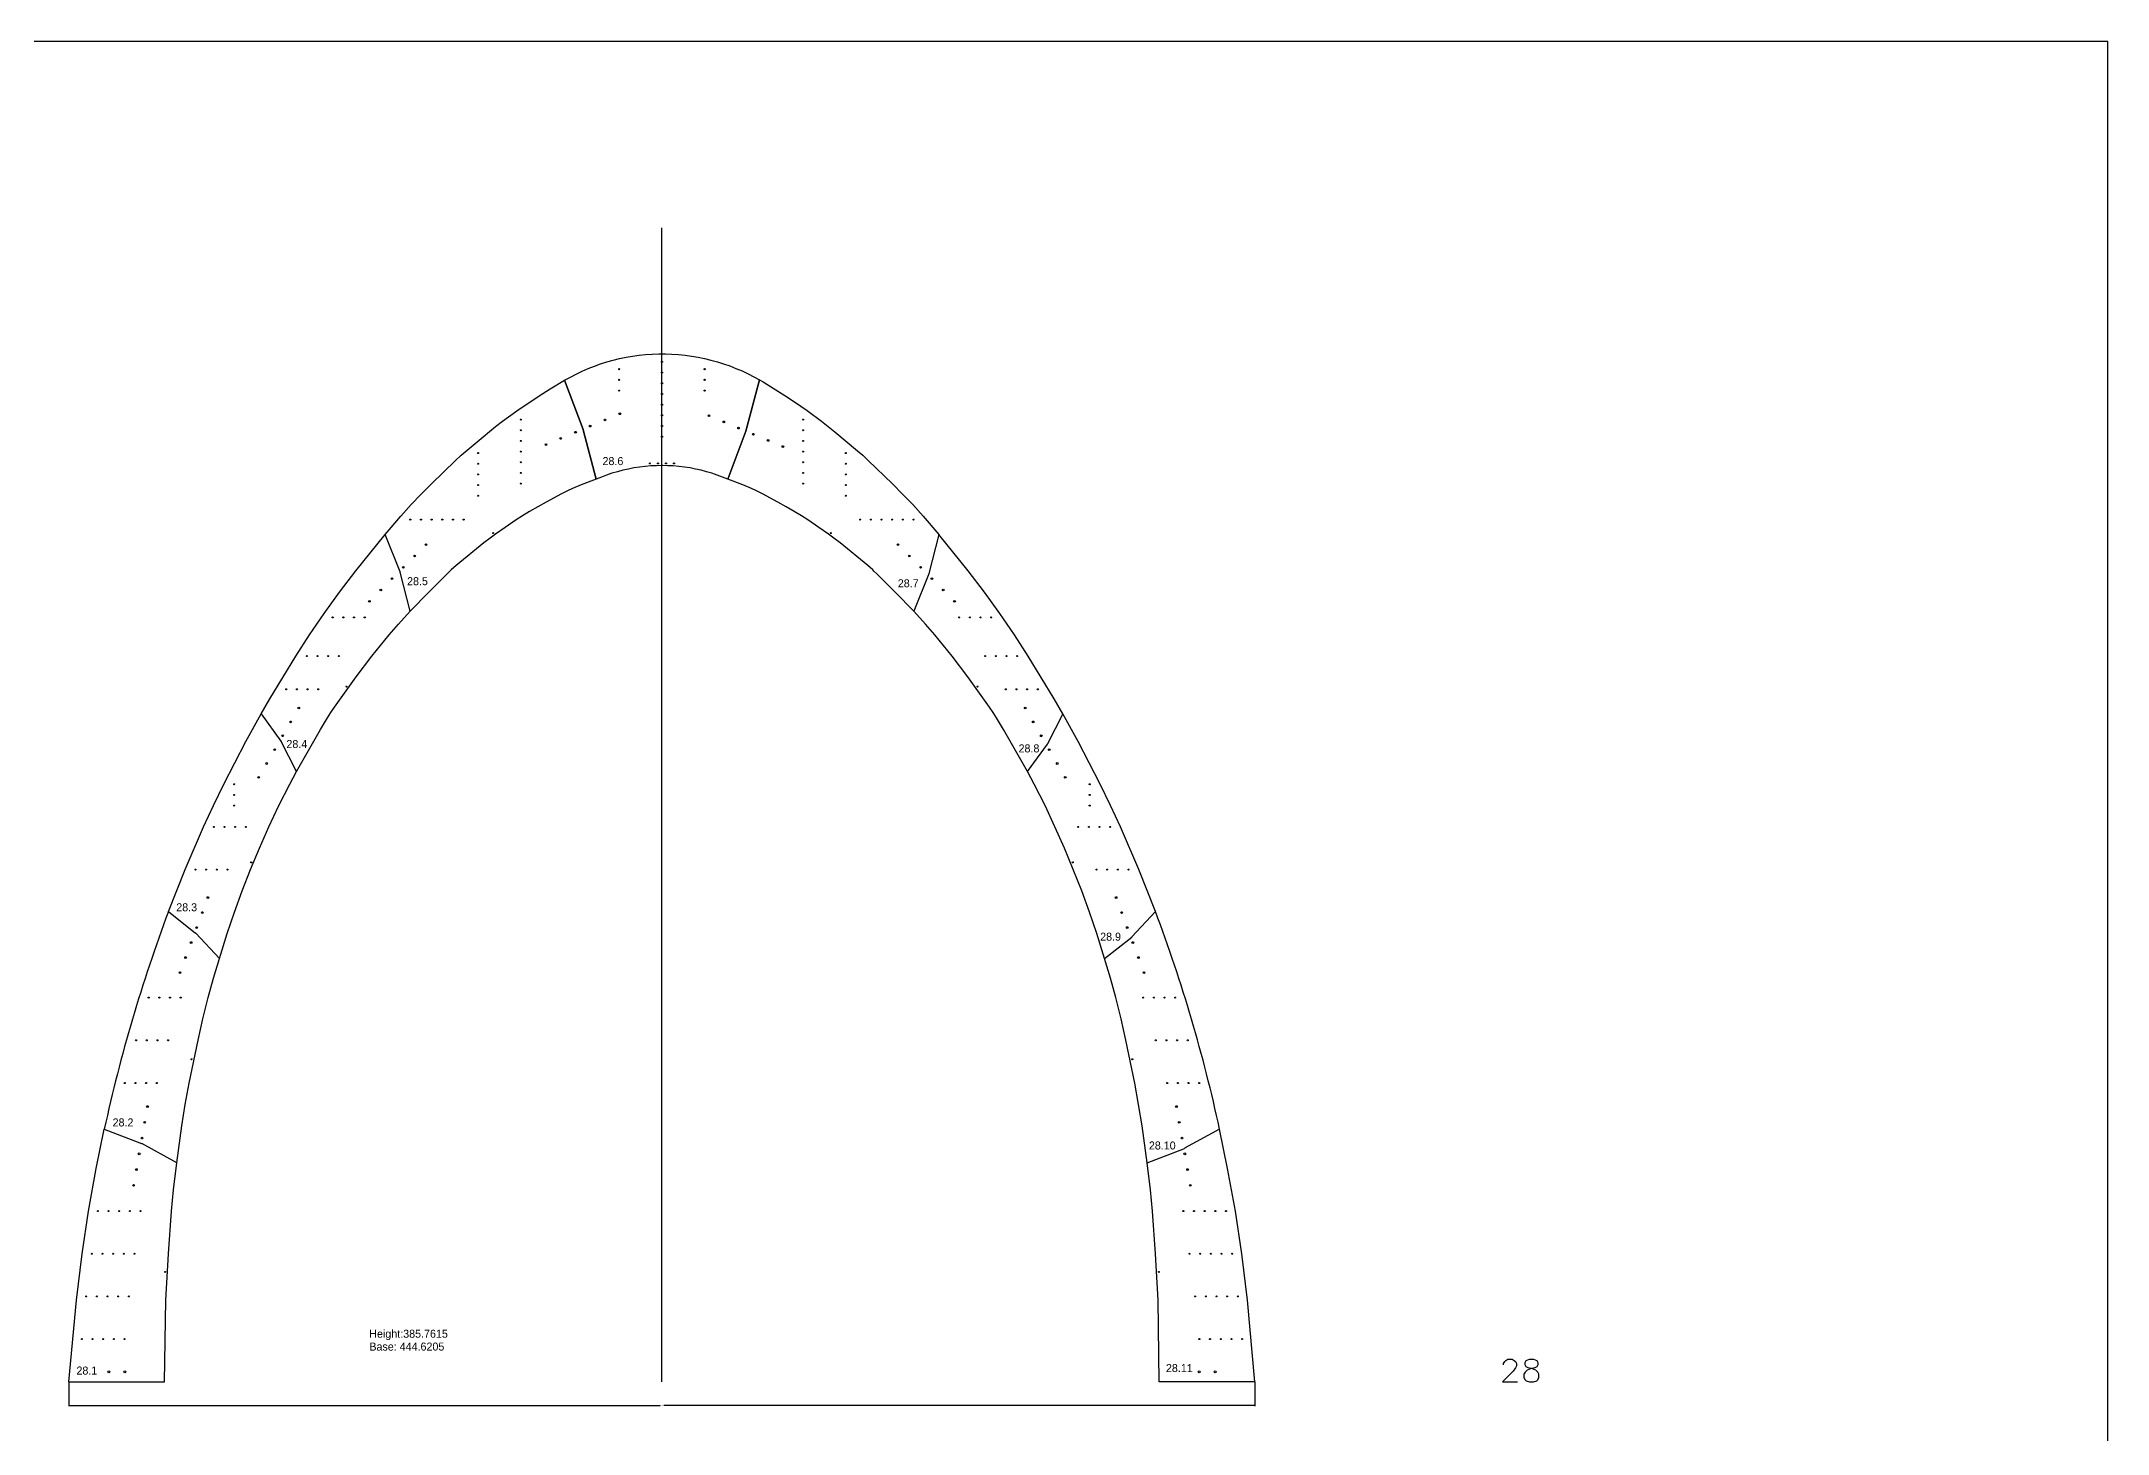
# Model space of a CAD drawing. Extents: x -420 to 2454, y -295 to 739.
# Drawn here: x 236 to 1011, y 217 to 739 of the extents above; entities that cross this region are included whole.
import ezdxf

# ---------------------------------------------------------------- set-up
doc = ezdxf.new("R2010")
doc.units = 0
doc.header["$MEASUREMENT"] = 0
doc.header["$PDMODE"] = 32
doc.header["$PDSIZE"] = 0.38
doc.layers.get('0').update_dxf_attribs({"linetype": 'CONTINUOUS'})
doc.layers.get('DEFPOINTS').update_dxf_attribs({"linetype": 'CONTINUOUS'})
for name, color, linetype in [('ANNOTATION', 7, 'CONTINUOUS'), ('ARCH__', 1, 'CONTINUOUS'), ('DEFAULT', 7, 'CONTINUOUS'), ('DRILLING', 3, 'CONTINUOUS'), ('ENGRAVE', 4, 'CONTINUOUS')]:
    doc.layers.add(name, color=color, linetype=linetype)
doc.dimstyles.get("Standard").update_dxf_attribs({"dimtxt": 0.18, "dimasz": 0.18, "dimexe": 0.18, "dimexo": 0.0625, "dimgap": 0.09, "dimtad": 0, "dimtih": 1, "dimtoh": 1, "dimdec": 4, "dimzin": 0, "dimdsep": 46, "dimtxsty": 'Standard', "dimcen": 0.09, "dimadec": 0, "dimazin": 0, "dimtfac": 1, "dimtdec": 4, "dimtofl": 0, "dimtmove": 2, "dimatfit": 3, "dimfxl": 1, "dimtolj": 1, "dimtzin": 0, "dimarcsym": 0})

# ---------------------------------------------------------------- blocks, each defined once
blk = doc.blocks.new('_U874')
at = {"layer": 'ENGRAVE'}
blk.add_point((0, 0), dxfattribs=at)
blk = doc.blocks.new('_U875_01')
at = {"layer": 'ENGRAVE', "color": 0, "linetype": 'ByBlock'}
for p in [(0, 0), (4, 0), (8, 0), (12, 0), (16, 0)]:
    blk.add_blockref('_U874', p, dxfattribs=at)
blk = doc.blocks.new('_U870')
at = {"layer": 'ENGRAVE'}
blk.add_point((0, 0), dxfattribs=at)
blk = doc.blocks.new('_U871_01')
at = {"layer": 'ENGRAVE', "color": 0, "linetype": 'ByBlock'}
for p in [(0, 0), (4, 0), (8, 0), (12, 0), (16, 0), (20, 0), (24, 0)]:
    blk.add_blockref('_U870', p, dxfattribs=at)
blk = doc.blocks.new('_U866')
at = {"layer": 'ENGRAVE'}
blk.add_point((0, 0), dxfattribs=at)
blk = doc.blocks.new('_U867_01')
at = {"layer": 'ENGRAVE', "color": 0, "linetype": 'ByBlock'}
for p in [(0, 0), (4, 0), (8, 0), (12, 0), (16, 0), (20, 0)]:
    blk.add_blockref('_U866', p, dxfattribs=at)
blk = doc.blocks.new('_U842')
at = {"layer": 'ENGRAVE'}
blk.add_point((0, 0), dxfattribs=at)
blk = doc.blocks.new('_U843_01')
at = {"layer": 'ENGRAVE', "color": 0, "linetype": 'ByBlock'}
for p in [(0, 0), (4, 0), (8, 0), (12, 0), (16, 0)]:
    blk.add_blockref('_U842', p, dxfattribs=at)
blk = doc.blocks.new('_U832')
at = {"layer": 'ENGRAVE'}
blk.add_point((0, 0), dxfattribs=at)
blk = doc.blocks.new('_U833_01')
at = {"layer": 'ENGRAVE', "color": 0, "linetype": 'ByBlock'}
for p in [(0, 0), (4, 0), (8, 0), (12, 0), (16, 0), (20, 0), (24, 0)]:
    blk.add_blockref('_U832', p, dxfattribs=at)
blk = doc.blocks.new('_U828')
at = {"layer": 'ENGRAVE'}
blk.add_point((0, 0), dxfattribs=at)
blk = doc.blocks.new('_U829_01')
at = {"layer": 'ENGRAVE', "color": 0, "linetype": 'ByBlock'}
for p in [(0, 0), (4, 0), (8, 0), (12, 0), (16, 0), (20, 0)]:
    blk.add_blockref('_U828', p, dxfattribs=at)
blk = doc.blocks.new('*D16')
at = {"layer": 'DEFAULT', "color": 0}
for p, q in [((246.77, 236.35), (246.77, 227.32)), ((691.39, 236.35), (691.39, 227.32)), ((246.95, 227.5), (468.37, 227.5)), ((691.21, 227.5), (469.79, 227.5))]:
    blk.add_line(p, q, dxfattribs=at)
for points in [[(246.95, 227.53), (246.95, 227.47), (246.77, 227.5)], [(691.21, 227.47), (691.21, 227.53), (691.39, 227.5)]]:
    blk.add_solid(points, dxfattribs=at)
at = {"layer": 'DEFPOINTS', "color": 0}
for p in [(246.77, 236.41), (691.39, 236.41), (691.39, 227.5)]:
    blk.add_point(p, dxfattribs=at)
at = {"layer": 'DEFAULT', "color": 0, "linetype": 'Continuous'}
blk.add_text('444.6205', height=0.18, dxfattribs=at).set_placement((468.44, 227.41))
blk = doc.blocks.new('_U1103')
at = {"layer": 'ENGRAVE'}
blk.add_point((0, 0), dxfattribs=at)
blk = doc.blocks.new('_U1104')
at = {"layer": 'ENGRAVE', "color": 0, "linetype": 'ByBlock'}
for p in [(0, 0), (4, 0), (8, 0), (12, 0)]:
    blk.add_blockref('_U1103', p, dxfattribs=at)
blk = doc.blocks.new('_U1099')
at = {"layer": 'ENGRAVE'}
blk.add_point((0, 0), dxfattribs=at)
blk = doc.blocks.new('_U1100')
at = {"layer": 'ENGRAVE', "color": 0, "linetype": 'ByBlock'}
for p in [(0, 0), (4, 0), (8, 0)]:
    blk.add_blockref('_U1099', p, dxfattribs=at)
blk = doc.blocks.new('_U1095')
at = {"layer": 'ENGRAVE'}
blk.add_point((0, 0), dxfattribs=at)
blk = doc.blocks.new('_U1096')
at = {"layer": 'ENGRAVE', "color": 0, "linetype": 'ByBlock'}
for p in [(0, 0), (4, 0), (8, 0), (12, 0)]:
    blk.add_blockref('_U1095', p, dxfattribs=at)
blk = doc.blocks.new('_U1093')
at = {"layer": 'ENGRAVE'}
blk.add_point((0, 0), dxfattribs=at)
blk = doc.blocks.new('_U1094')
at = {"layer": 'ENGRAVE', "color": 0, "linetype": 'ByBlock'}
for p in [(0, 0), (4, 0), (8, 0), (12, 0)]:
    blk.add_blockref('_U1093', p, dxfattribs=at)
blk = doc.blocks.new('_U1091')
at = {"layer": 'ENGRAVE'}
blk.add_point((0, 0), dxfattribs=at)
blk = doc.blocks.new('_U1092')
at = {"layer": 'ENGRAVE', "color": 0, "linetype": 'ByBlock'}
for p in [(0, 0), (4, 0), (8, 0), (12, 0)]:
    blk.add_blockref('_U1091', p, dxfattribs=at)
blk = doc.blocks.new('_U1089')
at = {"layer": 'ENGRAVE'}
blk.add_point((0, 0), dxfattribs=at)
blk = doc.blocks.new('_U1090')
at = {"layer": 'ENGRAVE', "color": 0, "linetype": 'ByBlock'}
for p in [(0, 0), (4, 0), (8, 0), (12, 0)]:
    blk.add_blockref('_U1089', p, dxfattribs=at)
blk = doc.blocks.new('_U1087')
at = {"layer": 'ENGRAVE'}
blk.add_point((0, 0), dxfattribs=at)
blk = doc.blocks.new('_U1088')
at = {"layer": 'ENGRAVE', "color": 0, "linetype": 'ByBlock'}
for p in [(0, 0), (4, 0), (8, 0), (12, 0)]:
    blk.add_blockref('_U1087', p, dxfattribs=at)
blk = doc.blocks.new('_U1085')
at = {"layer": 'ENGRAVE'}
blk.add_point((0, 0), dxfattribs=at)
blk = doc.blocks.new('_U1086')
at = {"layer": 'ENGRAVE', "color": 0, "linetype": 'ByBlock'}
for p in [(0, 0), (4, 0), (8, 0), (12, 0)]:
    blk.add_blockref('_U1085', p, dxfattribs=at)
blk = doc.blocks.new('_U1083')
at = {"layer": 'ENGRAVE'}
blk.add_point((0, 0), dxfattribs=at)
blk = doc.blocks.new('_U1084')
at = {"layer": 'ENGRAVE', "color": 0, "linetype": 'ByBlock'}
for p in [(0, 0), (4, 0), (8, 0), (12, 0)]:
    blk.add_blockref('_U1083', p, dxfattribs=at)
blk = doc.blocks.new('_U1081')
at = {"layer": 'ENGRAVE'}
blk.add_point((0, 0), dxfattribs=at)
blk = doc.blocks.new('_U1082')
at = {"layer": 'ENGRAVE', "color": 0, "linetype": 'ByBlock'}
for p in [(0, 0), (4, 0), (8, 0), (12, 0), (16, 0)]:
    blk.add_blockref('_U1081', p, dxfattribs=at)
blk = doc.blocks.new('_U1079')
at = {"layer": 'ENGRAVE'}
blk.add_point((0, 0), dxfattribs=at)
blk = doc.blocks.new('_U1080')
at = {"layer": 'ENGRAVE', "color": 0, "linetype": 'ByBlock'}
for p in [(0, 0), (4, 0), (8, 0), (12, 0), (16, 0)]:
    blk.add_blockref('_U1079', p, dxfattribs=at)
blk = doc.blocks.new('_U1077')
at = {"layer": 'ENGRAVE'}
blk.add_point((0, 0), dxfattribs=at)
blk = doc.blocks.new('_U1078')
at = {"layer": 'ENGRAVE', "color": 0, "linetype": 'ByBlock'}
for p in [(0, 0), (4, 0), (8, 0), (12, 0), (16, 0)]:
    blk.add_blockref('_U1077', p, dxfattribs=at)
blk = doc.blocks.new('_U1075')
at = {"layer": 'ENGRAVE'}
blk.add_point((0, 0), dxfattribs=at)
blk = doc.blocks.new('_U1076')
at = {"layer": 'ENGRAVE', "color": 0, "linetype": 'ByBlock'}
for p in [(0, 0), (4, 0), (8, 0), (12, 0), (16, 0)]:
    blk.add_blockref('_U1075', p, dxfattribs=at)
blk = doc.blocks.new('_U1069')
at = {"layer": 'ENGRAVE'}
blk.add_point((0, 0), dxfattribs=at)
blk = doc.blocks.new('_U1070')
at = {"layer": 'ENGRAVE', "color": 0, "linetype": 'ByBlock'}
for p in [(0, 0), (4, 0), (8, 0), (12, 0)]:
    blk.add_blockref('_U1069', p, dxfattribs=at)
blk = doc.blocks.new('_U1061')
at = {"layer": 'ENGRAVE'}
blk.add_point((0, 0), dxfattribs=at)
blk = doc.blocks.new('_U1062')
at = {"layer": 'ENGRAVE', "color": 0, "linetype": 'ByBlock'}
for p in [(0, 0), (4, 0), (8, 0)]:
    blk.add_blockref('_U1061', p, dxfattribs=at)
blk = doc.blocks.new('_U1057')
at = {"layer": 'ENGRAVE'}
blk.add_point((0, 0), dxfattribs=at)
blk = doc.blocks.new('_U1058')
at = {"layer": 'ENGRAVE', "color": 0, "linetype": 'ByBlock'}
for p in [(0, 0), (4, 0), (8, 0), (12, 0)]:
    blk.add_blockref('_U1057', p, dxfattribs=at)
blk = doc.blocks.new('_U1055')
at = {"layer": 'ENGRAVE'}
blk.add_point((0, 0), dxfattribs=at)
blk = doc.blocks.new('_U1056')
at = {"layer": 'ENGRAVE', "color": 0, "linetype": 'ByBlock'}
for p in [(0, 0), (4, 0), (8, 0), (12, 0)]:
    blk.add_blockref('_U1055', p, dxfattribs=at)
blk = doc.blocks.new('_U1053')
at = {"layer": 'ENGRAVE'}
blk.add_point((0, 0), dxfattribs=at)
blk = doc.blocks.new('_U1054')
at = {"layer": 'ENGRAVE', "color": 0, "linetype": 'ByBlock'}
for p in [(0, 0), (4, 0), (8, 0), (12, 0)]:
    blk.add_blockref('_U1053', p, dxfattribs=at)
blk = doc.blocks.new('_U1051')
at = {"layer": 'ENGRAVE'}
blk.add_point((0, 0), dxfattribs=at)
blk = doc.blocks.new('_U1052')
at = {"layer": 'ENGRAVE', "color": 0, "linetype": 'ByBlock'}
for p in [(0, 0), (4, 0), (8, 0), (12, 0)]:
    blk.add_blockref('_U1051', p, dxfattribs=at)
blk = doc.blocks.new('_U1049')
at = {"layer": 'ENGRAVE'}
blk.add_point((0, 0), dxfattribs=at)
blk = doc.blocks.new('_U1050')
at = {"layer": 'ENGRAVE', "color": 0, "linetype": 'ByBlock'}
for p in [(0, 0), (4, 0), (8, 0), (12, 0)]:
    blk.add_blockref('_U1049', p, dxfattribs=at)
blk = doc.blocks.new('_U1047')
at = {"layer": 'ENGRAVE'}
blk.add_point((0, 0), dxfattribs=at)
blk = doc.blocks.new('_U1048')
at = {"layer": 'ENGRAVE', "color": 0, "linetype": 'ByBlock'}
for p in [(0, 0), (4, 0), (8, 0), (12, 0)]:
    blk.add_blockref('_U1047', p, dxfattribs=at)
blk = doc.blocks.new('_U1045')
at = {"layer": 'ENGRAVE'}
blk.add_point((0, 0), dxfattribs=at)
blk = doc.blocks.new('_U1046')
at = {"layer": 'ENGRAVE', "color": 0, "linetype": 'ByBlock'}
for p in [(0, 0), (4, 0), (8, 0), (12, 0)]:
    blk.add_blockref('_U1045', p, dxfattribs=at)
blk = doc.blocks.new('_U1043')
at = {"layer": 'ENGRAVE'}
blk.add_point((0, 0), dxfattribs=at)
blk = doc.blocks.new('_U1044')
at = {"layer": 'ENGRAVE', "color": 0, "linetype": 'ByBlock'}
for p in [(0, 0), (4, 0), (8, 0), (12, 0), (16, 0)]:
    blk.add_blockref('_U1043', p, dxfattribs=at)
blk = doc.blocks.new('_U1041')
at = {"layer": 'ENGRAVE'}
blk.add_point((0, 0), dxfattribs=at)
blk = doc.blocks.new('_U1042')
at = {"layer": 'ENGRAVE', "color": 0, "linetype": 'ByBlock'}
for p in [(0, 0), (4, 0), (8, 0), (12, 0), (16, 0)]:
    blk.add_blockref('_U1041', p, dxfattribs=at)
blk = doc.blocks.new('_U1039')
at = {"layer": 'ENGRAVE'}
blk.add_point((0, 0), dxfattribs=at)
blk = doc.blocks.new('_U1040')
at = {"layer": 'ENGRAVE', "color": 0, "linetype": 'ByBlock'}
for p in [(0, 0), (4, 0), (8, 0), (12, 0), (16, 0)]:
    blk.add_blockref('_U1039', p, dxfattribs=at)
blk = doc.blocks.new('_U1037')
at = {"layer": 'ENGRAVE'}
blk.add_point((0, 0), dxfattribs=at)
blk = doc.blocks.new('_U1038')
at = {"layer": 'ENGRAVE', "color": 0, "linetype": 'ByBlock'}
for p in [(0, 0), (4, 0), (8, 0), (12, 0), (16, 0)]:
    blk.add_blockref('_U1037', p, dxfattribs=at)
blk = doc.blocks.new('*X318')
at = {"layer": 'ANNOTATION', "linetype": 'Continuous'}
for s, p in [('Height:385.7615', (359.35, 252.94)), ('Base: 444.6205', (359.38, 248.12))]:
    blk.add_text(s, height=3, dxfattribs=at).set_placement(p)

msp = doc.modelspace()

# ---------------------------------------------------------------- linework, layer by layer
for p, q in [((469.08111, 236.41028), (469.08111, 668.95315)), ((450.80348, 619.33004), (453.2034, 619.9139)), ((453.2034, 619.9139), (455.62171, 620.41617)), ((455.62171, 620.41617), (458.05564, 620.83628)), ((458.05564, 620.83628), (460.50239, 621.17374)), ((460.50239, 621.17374), (462.95917, 621.42818)), ((462.95917, 621.42818), (465.42316, 621.59929)), ((465.42316, 621.59929), (467.89153, 621.68688)), ((467.89153, 621.68688), (470.36144, 621.69085)), ((470.36144, 621.69085), (472.83008, 621.6112)), ((472.83008, 621.6112), (475.2946, 621.44801)), ((475.2946, 621.44801), (477.75219, 621.20148)), ((477.75219, 621.20148), (480.20002, 620.87188)), ((480.20002, 620.87188), (482.63529, 620.4596)), ((482.63529, 620.4596), (485.0552, 619.96511)), ((485.0552, 619.96511), (487.45699, 619.38897)), ((432.59054, 611.8216), (434.74669, 613.02639)), ((434.74669, 613.02639), (436.9424, 614.15748)), ((436.9424, 614.15748), (439.17514, 615.21359)), ((439.17514, 615.21359), (441.44236, 616.1935)), ((441.44236, 616.1935), (443.74146, 617.09609)), ((443.74146, 617.09609), (446.06979, 617.92033)), ((446.06979, 617.92033), (448.4247, 618.66526)), ((448.4247, 618.66526), (450.80348, 619.33004)), ((487.45699, 619.38897), (489.83789, 618.73185)), ((489.83789, 618.73185), (492.19518, 617.99449)), ((492.19518, 617.99449), (494.52615, 617.17775)), ((494.52615, 617.17775), (496.82814, 616.28256)), ((496.82814, 616.28256), (499.0985, 615.30994)), ((499.0985, 615.30994), (501.33463, 614.26102)), ((501.33463, 614.26102), (503.53396, 613.13699)), ((503.53396, 613.13699), (505.69398, 611.93915)), ((414.71482, 600.35084), (423.06078, 606.02091)), ((423.06078, 606.02091), (427.15042, 608.58969)), ((427.15042, 608.58969), (432.59054, 611.8216)), ((439.48326, 593.38625), (432.59054, 611.8216)), ((432.59054, 611.8216), (439.48326, 593.38625)), ((505.69398, 611.93915), (500.58095, 592.7767)), ((500.58095, 592.7767), (505.69398, 611.93915)), ((505.69398, 611.93915), (507.04677, 611.17902)), ((507.04677, 611.17902), (510.77972, 608.9115)), ((510.77972, 608.9115), (515.16556, 606.16344)), ((515.16556, 606.16344), (518.77968, 603.77882)), ((409.32329, 596.4677), (414.71482, 600.35084)), ((518.77968, 603.77882), (523.50842, 600.46846)), ((523.50842, 600.46846), (528.85947, 596.50881)), ((528.85947, 596.50881), (533.91204, 592.49982)), ((393.7961, 583.67729), (399.75225, 588.76963)), ((399.75225, 588.76963), (406.72142, 594.46838)), ((406.72142, 594.46838), (409.32329, 596.4677)), ((439.49224, 593.36159), (439.48326, 593.38625)), ((439.48326, 593.38625), (439.49224, 593.36159)), ((439.50057, 593.3367), (439.49224, 593.36159)), ((439.49224, 593.36159), (439.50057, 593.3367)), ((439.50824, 593.3116), (439.50057, 593.3367)), ((439.50057, 593.3367), (439.50824, 593.3116)), ((439.51525, 593.28631), (439.50824, 593.3116)), ((439.50824, 593.3116), (439.51525, 593.28631)), ((444.39347, 574.74419), (439.51525, 593.28631)), ((439.51525, 593.28631), (444.39347, 574.74419)), ((500.54943, 592.67822), (493.76874, 574.74419)), ((493.76874, 574.74419), (500.54943, 592.67822)), ((500.56107, 592.71068), (500.54943, 592.67822)), ((500.54943, 592.67822), (500.56107, 592.71068)), ((500.57158, 592.74352), (500.56107, 592.71068)), ((500.56107, 592.71068), (500.57158, 592.74352)), ((500.58095, 592.7767), (500.57158, 592.74352)), ((500.57158, 592.74352), (500.58095, 592.7767)), ((533.91204, 592.49982), (542.39542, 585.40394)), ((382.64469, 572.95853), (391.72292, 581.79027)), ((391.72292, 581.79027), (393.7961, 583.67729)), ((542.39542, 585.40394), (544.36611, 583.67729)), ((544.36611, 583.67729), (546.43929, 581.79027)), ((546.43929, 581.79027), (555.51752, 572.95853)), ((444.39347, 574.74419), (438.78795, 572.5712)), ((446.35031, 575.5461), (444.39347, 574.74419)), ((448.33315, 576.28138), (446.35031, 575.5461)), ((450.33972, 576.94919), (448.33315, 576.28138)), ((452.36772, 577.54877), (450.33972, 576.94919)), ((454.41484, 578.07944), (452.36772, 577.54877)), ((456.47873, 578.54059), (454.41484, 578.07944)), ((458.55703, 578.93169), (456.47873, 578.54059)), ((460.64736, 579.25229), (458.55703, 578.93169)), ((462.74734, 579.50202), (460.64736, 579.25229)), ((464.85457, 579.68061), (462.74734, 579.50202)), ((466.96663, 579.78785), (464.85457, 579.68061)), ((469.08111, 579.8236), (466.96663, 579.78785)), ((469.38996, 579.82718), (469.08111, 579.82718)), ((471.19558, 579.78785), (469.08111, 579.8236)), ((473.30764, 579.68061), (471.19558, 579.78785)), ((475.41487, 579.50202), (473.30764, 579.68061)), ((477.51485, 579.25229), (475.41487, 579.50202)), ((479.60518, 578.93169), (477.51485, 579.25229)), ((481.68348, 578.54059), (479.60518, 578.93169)), ((483.74737, 578.07944), (481.68348, 578.54059)), ((485.79449, 577.54877), (483.74737, 578.07944)), ((487.82249, 576.94919), (485.79449, 577.54877)), ((489.82906, 576.28138), (487.82249, 576.94919)), ((491.8119, 575.5461), (489.82906, 576.28138)), ((493.76874, 574.74419), (491.8119, 575.5461)), ((499.37426, 572.5712), (493.76874, 574.74419)), ((375.07673, 565.22328), (378.72492, 569.03775)), ((378.72492, 569.03775), (382.64469, 572.95853)), ((425.6202, 566.16507), (422.47755, 564.40296)), ((431.3898, 569.22864), (425.6202, 566.16507)), ((433.6288, 570.33204), (431.3898, 569.22864)), ((435.49159, 571.18869), (433.6288, 570.33204)), ((438.78795, 572.5712), (435.49159, 571.18869)), ((502.67062, 571.18869), (499.37426, 572.5712)), ((504.53341, 570.33204), (502.67062, 571.18869)), ((506.77241, 569.22864), (504.53341, 570.33204)), ((512.54201, 566.16507), (506.77241, 569.22864)), ((515.68466, 564.40296), (512.54201, 566.16507)), ((555.51752, 572.95853), (559.43729, 569.03775)), ((559.43729, 569.03775), (563.08548, 565.22328)), ((365.32814, 553.95824), (371.15175, 560.82796)), ((371.15175, 560.82796), (375.07673, 565.22328)), ((414.37262, 559.43933), (410.28107, 556.67068)), ((416.76711, 560.98424), (414.37262, 559.43933)), ((419.46633, 562.64373), (416.76711, 560.98424)), ((422.47755, 564.40296), (419.46633, 562.64373)), ((518.69588, 562.64373), (515.68466, 564.40296)), ((521.3951, 560.98424), (518.69588, 562.64373)), ((523.78959, 559.43933), (521.3951, 560.98424)), ((527.88114, 556.67068), (523.78959, 559.43933)), ((563.08548, 565.22328), (567.01046, 560.82796)), ((567.01046, 560.82796), (572.83407, 553.95824)), ((354.32851, 540.41028), (365.32814, 553.95824)), ((370.92749, 539.95419), (365.32814, 553.95824)), ((402.30406, 550.8433), (391.96631, 542.35187)), ((404.62458, 552.63828), (402.30406, 550.8433)), ((406.62483, 554.11553), (404.62458, 552.63828)), ((410.28107, 556.67068), (406.62483, 554.11553)), ((531.53738, 554.11553), (527.88114, 556.67068)), ((533.53763, 552.63828), (531.53738, 554.11553)), ((535.85815, 550.8433), (533.53763, 552.63828)), ((546.19591, 542.35187), (535.85815, 550.8433)), ((572.83407, 553.95824), (569.13267, 539.33751)), ((583.8337, 540.41028), (572.83407, 553.95824)), ((391.96631, 542.35187), (390.07016, 540.74368)), ((548.09206, 540.74368), (546.19591, 542.35187)), ((348.19776, 532.41028), (354.32851, 540.41028)), ((370.96838, 539.82835), (370.92749, 539.95419)), ((374.66978, 525.20762), (370.96838, 539.82835)), ((388.54499, 539.31562), (381.62223, 532.4234)), ((389.59892, 540.31965), (388.54499, 539.31562)), ((390.07016, 540.74368), (389.59892, 540.31965)), ((548.56329, 540.31965), (548.09206, 540.74368)), ((549.61722, 539.31562), (548.56329, 540.31965)), ((556.53998, 532.4234), (549.61722, 539.31562)), ((569.09178, 539.21167), (563.49243, 525.20762)), ((569.13267, 539.33751), (569.09178, 539.21167)), ((589.96445, 532.41028), (583.8337, 540.41028)), ((342.40613, 524.41028), (348.19776, 532.41028)), ((381.62223, 532.4234), (374.66978, 525.20762)), ((563.49243, 525.20762), (556.53998, 532.4234)), ((595.75608, 524.41028), (589.96445, 532.41028)), ((336.96862, 516.41028), (342.40613, 524.41028)), ((366.84677, 516.41028), (370.3088, 520.41028)), ((370.3088, 520.41028), (374.66978, 525.20762)), ((567.85341, 520.41028), (563.49243, 525.20762)), ((571.31544, 516.41028), (567.85341, 520.41028)), ((601.19359, 516.41028), (595.75608, 524.41028)), ((331.80045, 508.41028), (336.96862, 516.41028)), ((360.34573, 508.41028), (363.5299, 512.41028)), ((363.5299, 512.41028), (366.84677, 516.41028)), ((574.63231, 512.41028), (571.31544, 516.41028)), ((577.81648, 508.41028), (574.63231, 512.41028)), ((606.36176, 508.41028), (601.19359, 516.41028)), ((322.00819, 492.41028), (331.80045, 508.41028)), ((354.44528, 500.60531), (360.34573, 508.41028)), ((583.71693, 500.60531), (577.81648, 508.41028)), ((616.15402, 492.41028), (606.36176, 508.41028)), ((346.29559, 489.22911), (354.44528, 500.60531)), ((591.86662, 489.22911), (583.71693, 500.60531)), ((318.75857, 486.80229), (322.00819, 492.41028)), ((344.96554, 487.26404), (346.29559, 489.22911)), ((593.19667, 487.26404), (591.86662, 489.22911)), ((619.40364, 486.80229), (616.15402, 492.41028)), ((313.01536, 476.41028), (318.75857, 486.80229)), ((318.75857, 486.80229), (326.20671, 476.55598)), ((332.0371, 465.13371), (341.01324, 480.89578)), ((341.01324, 480.89578), (343.70492, 485.31764)), ((343.70492, 485.31764), (344.96554, 487.26404)), ((594.45729, 485.31764), (593.19667, 487.26404)), ((597.14897, 480.89578), (594.45729, 485.31764)), ((606.12512, 465.13371), (597.14897, 480.89578)), ((619.40364, 486.80229), (613.65549, 475.51422)), ((625.14685, 476.41028), (619.40364, 486.80229)), ((304.8272, 460.41028), (313.01536, 476.41028)), ((326.28895, 476.42178), (326.20671, 476.55598)), ((332.0371, 465.13371), (326.28895, 476.42178)), ((606.12512, 465.13371), (613.57325, 475.38002)), ((613.57325, 475.38002), (613.65549, 475.51422)), ((633.33501, 460.41028), (625.14685, 476.41028)), ((329.5049, 460.41028), (332.0371, 465.13371)), ((608.65732, 460.41028), (606.12512, 465.13371)), ((300.92751, 452.41028), (304.8272, 460.41028)), ((325.47984, 452.41028), (329.5049, 460.41028)), ((612.68237, 452.41028), (608.65732, 460.41028)), ((637.2347, 452.41028), (633.33501, 460.41028)), ((297.20265, 444.41028), (300.92751, 452.41028)), ((321.73611, 444.41028), (325.47984, 452.41028)), ((616.4261, 444.41028), (612.68237, 452.41028)), ((640.95956, 444.41028), (637.2347, 452.41028)), ((290.35694, 428.41028), (297.20265, 444.41028)), ((318.205, 436.41028), (321.73611, 444.41028)), ((619.95721, 436.41028), (616.4261, 444.41028)), ((647.80527, 428.41028), (640.95956, 444.41028)), ((314.86507, 428.41028), (318.205, 436.41028)), ((623.29714, 428.41028), (619.95721, 436.41028)), ((284.0545, 412.68231), (290.35694, 428.41028)), ((311.71477, 420.41028), (314.86507, 428.41028)), ((626.44744, 420.41028), (623.29714, 428.41028)), ((654.10771, 412.68231), (647.80527, 428.41028)), ((308.7851, 412.41028), (311.71477, 420.41028)), ((629.37711, 412.41028), (626.44744, 420.41028)), ((284.0545, 412.68231), (294.22599, 404.63764)), ((306.09474, 404.41028), (308.7851, 412.41028)), ((632.06747, 404.41028), (629.37711, 412.41028)), ((654.10771, 412.68231), (645.2898, 403.17334)), ((294.33891, 404.53327), (294.22599, 404.63764)), ((303.15682, 395.0243), (294.33891, 404.53327)), ((303.15682, 395.0243), (306.09474, 404.41028)), ((635.00539, 395.0243), (632.06747, 404.41028)), ((635.00539, 395.0243), (645.17689, 403.06897)), ((645.2898, 403.17334), (645.17689, 403.06897)), ((298.96496, 380.41028), (300.98577, 387.71729)), ((300.98577, 387.71729), (303.15682, 395.0243)), ((637.17644, 387.71729), (635.00539, 395.0243)), ((639.19725, 380.41028), (637.17644, 387.71729)), ((296.96905, 372.41028), (298.96496, 380.41028)), ((641.19316, 372.41028), (639.19725, 380.41028)), ((295.13721, 364.41028), (296.96905, 372.41028)), ((643.025, 364.41028), (641.19316, 372.41028)), ((291.80649, 348.41028), (295.13721, 364.41028)), ((646.35572, 348.41028), (643.025, 364.41028)), ((290.38561, 340.41028), (291.80649, 348.41028)), ((647.7766, 340.41028), (646.35572, 348.41028)), ((289.11889, 332.41028), (290.38561, 340.41028)), ((649.04332, 332.41028), (647.7766, 340.41028)), ((257.00654, 316.41028), (260.01186, 331.08655)), ((260.01186, 331.08655), (273.96083, 325.75468)), ((273.96083, 325.75468), (274.08218, 325.69873)), ((287.1957, 318.55463), (274.08218, 325.69873)), ((287.1957, 318.55463), (289.11889, 332.41028)), ((650.96652, 318.55463), (649.04332, 332.41028)), ((678.15035, 331.08655), (665.03683, 323.94245)), ((681.15567, 316.41028), (678.15035, 331.08655)), ((285.97763, 308.41028), (287.1957, 318.55463)), ((650.96652, 318.55463), (664.91548, 323.8865)), ((652.18458, 308.41028), (650.96652, 318.55463)), ((665.03683, 323.94245), (664.91548, 323.8865)), ((254.07107, 300.41028), (257.00654, 316.41028)), ((684.09114, 300.41028), (681.15567, 316.41028)), ((285.17678, 300.41028), (285.97763, 308.41028)), ((652.98543, 300.41028), (652.18458, 308.41028)), ((251.75012, 284.41028), (254.07107, 300.41028)), ((284.03087, 284.41028), (285.17678, 300.41028)), ((654.13134, 284.41028), (652.98543, 300.41028)), ((686.41209, 284.41028), (684.09114, 300.41028)), ((249.55381, 267.07695), (251.75012, 284.41028)), ((283.11491, 267.07695), (284.03087, 284.41028)), ((655.0473, 267.07695), (654.13134, 284.41028)), ((688.6084, 267.07695), (686.41209, 284.41028)), ((246.77088, 236.41028), (249.55381, 267.07695)), ((282.62204, 236.41028), (283.11491, 267.07695)), ((655.54017, 236.41028), (655.0473, 267.07695)), ((691.39133, 236.41028), (688.6084, 267.07695)), ((246.77088, 236.41028), (282.62204, 236.41028)), ((691.39133, 236.41028), (655.54017, 236.41028))]:
    msp.add_line(p, q)
for centre, start, end in [((832.60125, 206.71), 159.41948333, 167.74472433), ((105.56096, 206.71), 12.25527567, 20.58051667)]:
    msp.add_arc(centre, 585.94209, start, end)
at = {"layer": 'ANNOTATION'}
for p, q in [((788.22853, 240.42916), (784.20965, 236.41028)), ((784.61154, 243.24238), (785.01343, 244.04616)), ((784.61154, 242.84049), (784.61154, 243.24238)), ((785.01343, 244.04616), (785.41532, 244.44805)), ((785.41532, 244.44805), (786.21909, 244.84993)), ((786.21909, 244.84993), (787.82664, 244.84993)), ((787.82664, 244.84993), (788.63042, 244.44805)), ((789.03231, 241.63483), (788.22853, 240.42916)), ((788.63042, 244.44805), (789.03231, 244.04616)), ((789.03231, 244.04616), (789.4342, 243.24238)), ((789.4342, 242.43861), (789.03231, 241.63483)), ((789.4342, 243.24238), (789.4342, 242.43861)), ((792.6493, 243.64427), (793.05119, 244.44805)), ((792.6493, 242.84049), (792.6493, 243.64427)), ((793.05119, 242.03672), (792.6493, 242.84049)), ((793.45308, 240.83105), (792.6493, 240.02728)), ((793.05119, 244.44805), (794.25685, 244.84993)), ((793.85496, 241.63483), (793.05119, 242.03672)), ((794.65874, 241.23294), (793.45308, 240.83105)), ((795.46252, 241.23294), (793.85496, 241.63483)), ((794.25685, 244.84993), (795.8644, 244.84993)), ((796.26629, 241.63483), (794.65874, 241.23294)), ((796.66818, 240.83105), (795.46252, 241.23294)), ((795.8644, 244.84993), (797.07007, 244.44805)), ((797.07007, 242.03672), (796.26629, 241.63483)), ((797.47196, 240.02728), (796.66818, 240.83105)), ((797.07007, 244.44805), (797.47196, 243.64427)), ((797.47196, 242.84049), (797.07007, 242.03672)), ((797.47196, 243.64427), (797.47196, 242.84049)), ((784.20965, 236.41028), (789.83608, 236.41028)), ((792.6493, 240.02728), (792.24741, 239.2235)), ((792.24741, 239.2235), (792.24741, 238.01784)), ((792.24741, 238.01784), (792.6493, 237.21406)), ((792.6493, 237.21406), (793.05119, 236.81217)), ((793.05119, 236.81217), (794.25685, 236.41028)), ((794.25685, 236.41028), (795.8644, 236.41028)), ((795.8644, 236.41028), (797.07007, 236.81217)), ((797.07007, 236.81217), (797.47196, 237.21406)), ((797.87384, 239.2235), (797.47196, 240.02728)), ((797.47196, 237.21406), (797.87384, 238.01784)), ((797.87384, 238.01784), (797.87384, 239.2235))]:
    msp.add_line(p, q, dxfattribs=at)
at = {"layer": 'DEFAULT'}
for p, q in [((1011.07527, 738.84945), (21.56396, 738.84945)), ((1011.07527, -99.05419), (1011.07527, 738.84945))]:
    msp.add_line(p, q, dxfattribs=at)
at = {"layer": 'DRILLING'}
for centre in [(447.7283, 596.95891), (453.26495, 599.27094), (486.72375, 598.50822), (492.2604, 596.19619), (431.11835, 590.02281), (436.655, 592.33484), (442.19165, 594.64687), (497.79705, 593.88415), (503.3337, 591.57212), (508.87035, 589.26009), (425.5817, 587.71078), (514.407, 586.94806), (380.59245, 550.20263), (557.56976, 550.20263), (376.35505, 545.95475), (561.80716, 545.95475), (367.88026, 537.45899), (372.11766, 541.70687), (566.04455, 541.70687), (570.28195, 537.45899), (359.40547, 528.96323), (363.64287, 533.21111), (574.51934, 533.21111), (578.75674, 528.96323), (332.89783, 488.95838), (605.26438, 488.95838), (329.89783, 483.76223), (608.26438, 483.76223), (323.89783, 473.36992), (326.89783, 478.56608), (611.26438, 478.56608), (614.26438, 473.36992), (320.89783, 468.17377), (617.26438, 468.17377), (317.89783, 462.97762), (620.26438, 462.97762), (296.74316, 412.28871), (298.83484, 417.91231), (639.32737, 417.91231), (641.41905, 412.28871), (294.65149, 406.66511), (643.51072, 406.66511), (290.46815, 395.4179), (292.55982, 401.0415), (645.60239, 401.0415), (647.69406, 395.4179), (288.37648, 389.7943), (649.78573, 389.7943), (275.16003, 333.68502), (276.19753, 339.59464), (661.96468, 339.59464), (663.00218, 333.68502), (274.12253, 327.7754), (664.03968, 327.7754), (273.08503, 321.86578), (665.07718, 321.86578), (271.01003, 310.04654), (272.04753, 315.95616), (666.11468, 315.95616), (667.15218, 310.04654), (261.69646, 240.16028), (267.69646, 240.16028), (670.46575, 240.16028), (676.46575, 240.16028)]:
    msp.add_circle(centre, 0.3225, dxfattribs=at)
at = {"layer": 'ENGRAVE'}
for p in [(453.08111, 615.97324), (453.08111, 611.97324), (469.08111, 618.67182), (469.08111, 614.67182), (485.08111, 615.97324), (485.08111, 611.97324), (453.08111, 607.97324), (469.08111, 610.67182), (469.08111, 606.67182), (485.08111, 607.97324), (469.08111, 602.67182), (469.08111, 598.67182), (469.08111, 594.67182), (469.08111, 590.67182), (464.58111, 580.65718), (467.58111, 580.65718), (470.58111, 580.65718), (473.58111, 580.65718), (405.78324, 554.53078), (532.37897, 554.53078), (350.79113, 496.99376), (587.37108, 496.99376), (315.07903, 431.12379), (623.08318, 431.12379), (292.74442, 357.30393), (645.41779, 357.30393), (282.78345, 277.61309), (655.37876, 277.61309)]:
    msp.add_point(p, dxfattribs=at)

# ---------------------------------------------------------------- block references
at = {"layer": 'ANNOTATION'}
msp.add_blockref('*X318', (0, 0), dxfattribs=at)
at = {"layer": 'ENGRAVE', "xscale": -1}
for name, p, rotation in [('_U833_01', (416.15737, 573.08886), 270.0000000000032), ('_U843_01', (400.15737, 568.54295), 270.0000000000032), ('_U1062', (308.73403, 452.41028), 270)]:
    msp.add_blockref(name, p, dxfattribs=dict(at, rotation=rotation))
at = {"layer": 'ENGRAVE'}
for name, p, rotation in [('_U871_01', (522.00485, 573.08886), 89.99999999999676), ('_U875_01', (538.00485, 568.54295), 89.99999999999676), ('_U1100', (629.42818, 452.41028), 90.00000000000001)]:
    msp.add_blockref(name, p, dxfattribs=dict(at, rotation=rotation))
at = {"layer": 'ENGRAVE', "xscale": -1}
for name, p in [('_U829_01', (394.73213, 559.60715)), ('_U1058', (357.62147, 522.89809)), ('_U1056', (347.94774, 508.41028)), ('_U1070', (340.20816, 495.96967)), ('_U1054', (313.04657, 444.41028)), ('_U1052', (306.14512, 428.41028)), ('_U1050', (288.64209, 380.41028)), ('_U1048', (283.94372, 364.41028)), ('_U1046', (279.66002, 348.41028)), ('_U1044', (273.61849, 300.41028)), ('_U1042', (271.28225, 284.41028)), ('_U1040', (269.22776, 268.41028)), ('_U1038', (267.61693, 252.41028))]:
    msp.add_blockref(name, p, dxfattribs=at)
at = {"layer": 'ENGRAVE'}
for name, p in [('_U867_01', (543.43008, 559.60715)), ('_U1096', (580.54074, 522.89809)), ('_U1094', (590.21447, 508.41028)), ('_U1104', (597.95405, 495.96967)), ('_U1092', (625.11564, 444.41028)), ('_U1090', (632.01709, 428.41028)), ('_U1088', (649.52012, 380.41028)), ('_U1086', (654.21849, 364.41028)), ('_U1084', (658.5022, 348.41028)), ('_U1082', (664.54372, 300.41028)), ('_U1080', (666.87996, 284.41028)), ('_U1078', (668.93445, 268.41028)), ('_U1076', (670.54528, 252.41028))]:
    msp.add_blockref(name, p, dxfattribs=at)

# ---------------------------------------------------------------- texts
at = {"layer": 'ARCH__', "linetype": 'Continuous'}
for s, p in [('28.6', (446.7916, 580.02407)), ('28.5', (373.52034, 535.00105)), ('28.7', (557.49539, 534.2217)), ('28.4', (328.28379, 473.96258)), ('28.8', (602.76723, 472.32661)), ('28.3', (286.98517, 412.78205)), ('28.9', (633.35613, 401.7535)), ('28.2', (263.12238, 332.13837)), ('28.10', (651.62617, 323.49683)), ('28.1', (249.56343, 239.13631)), ('28.11', (658.02156, 240.07811))]:
    msp.add_text(s, height=3, dxfattribs=at).set_placement(p)

# ---------------------------------------------------------------- dimensions: what is measured, and where the dimension line sits
at = {"layer": 'DEFAULT'}
dim = msp.add_linear_dim(base=(691.391335, 227.504826), p1=(246.770876, 236.410285), p2=(691.391335, 236.410285), dimstyle='Standard', dxfattribs=at)
dim.commit()
dim.dimension.update_dxf_attribs({"geometry": '*D16', "text_midpoint": (469.081105, 227.504826)})

doc.saveas('drawing.dxf')
